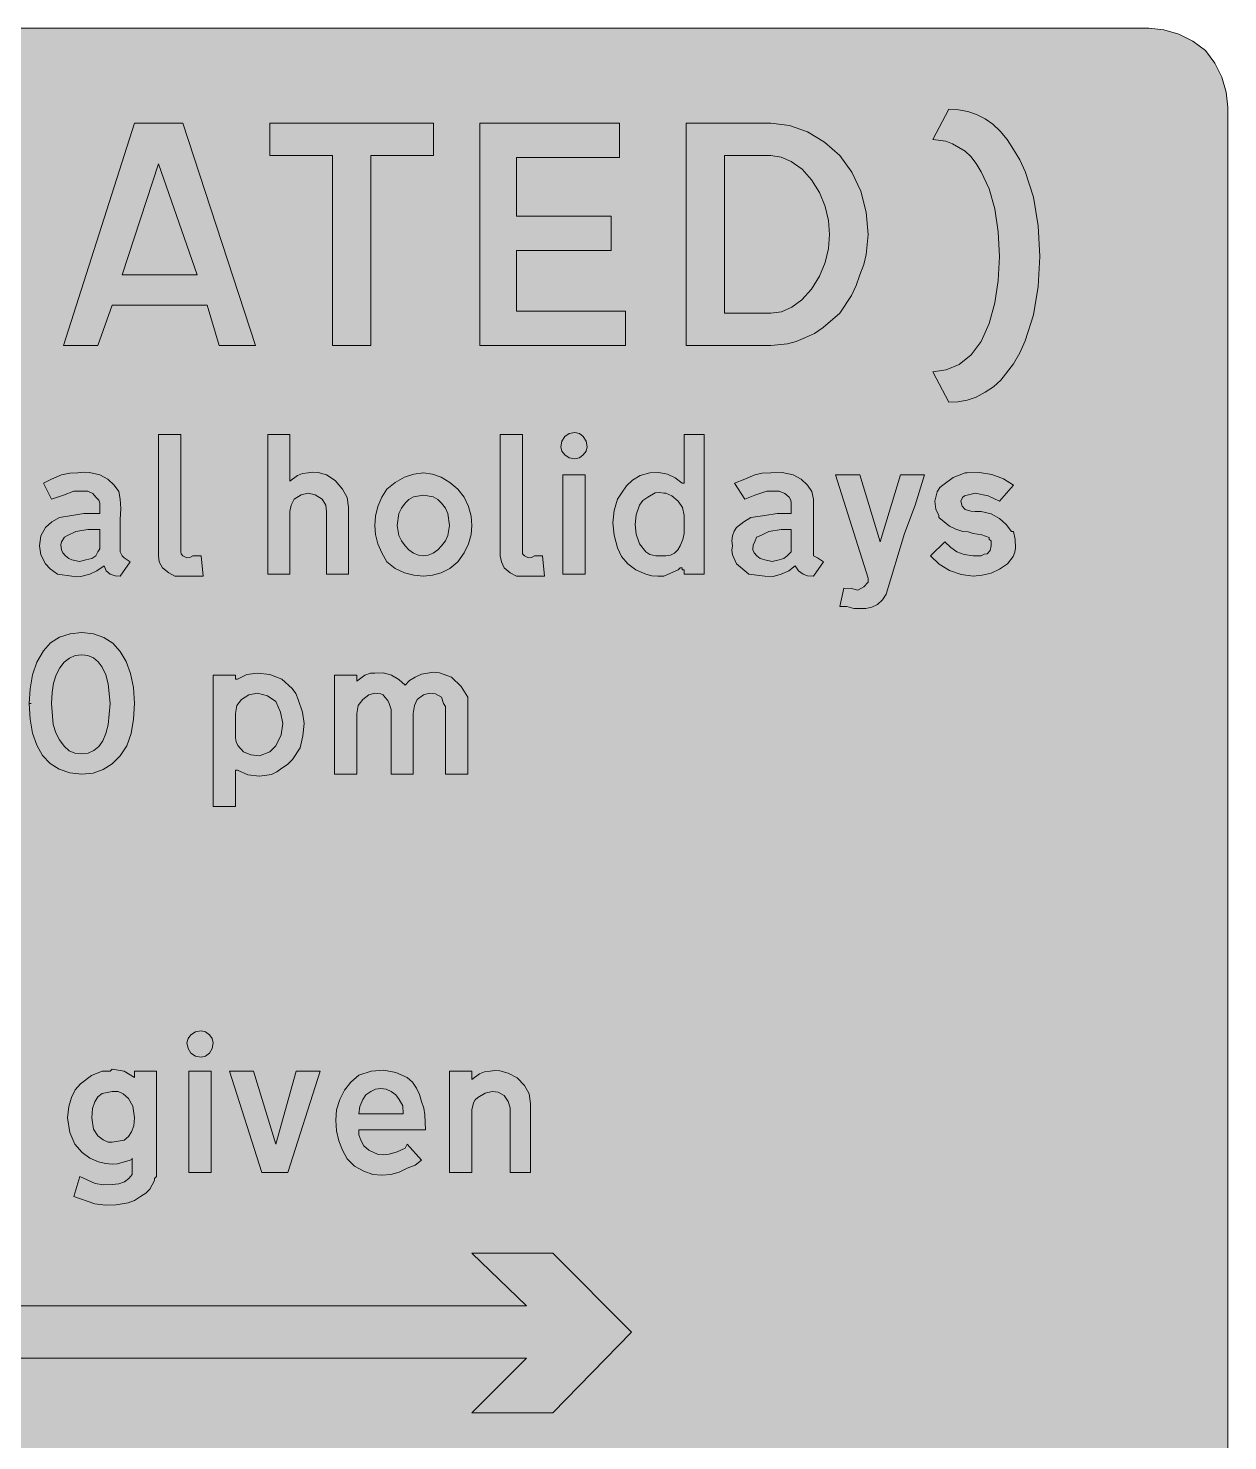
# Model space of a CAD drawing. Header units: metres. Extents: x 10 to 559, y 12 to 260.
# Drawn here: x 452.4 to 559.3, y 134.3 to 260.1 of the extents above; entities that cross this region are included whole.
import ezdxf

# ---------------------------------------------------------------- set-up
doc = ezdxf.new("R2010")
doc.units = ezdxf.units.M
for name, color, linetype, true_color in [('FILL_BLUE_0000FF', 7, 'Continuous', 0x0000ff), ('FILL_WHITE_FFFFFF', 7, 'Continuous', 0xffffff), ('STROKE_WHITE_FFFFFF', 7, 'Continuous', 0xffffff)]:
    doc.layers.add(name, color=color, linetype=linetype, true_color=true_color)

msp = doc.modelspace()

# ---------------------------------------------------------------- hatches: boundary and pattern name
at = {"layer": 'FILL_BLUE_0000FF', "true_color": 0x0000ff}
h = msp.add_hatch(color=7, dxfattribs=at)
h.dxf.hatch_style = 1
h.paths.add_polyline_path([(553.58, 259.97), (554.9, 259.58), (556.14, 258.96), (557.28, 258.12), (558.12, 256.98), (558.74, 255.73), (559.13, 254.42), (559.26, 253.08), (559.26, 19.26), (559.22, 17.91), (558.9, 16.56), (558.23, 15.32), (557.28, 14.22), (556.14, 13.27), (554.9, 12.6), (553.58, 12.19), (552.24, 12.06), (17.28, 12.06), (15.94, 12.19), (14.63, 12.6), (13.38, 13.27), (12.24, 14.22), (11.3, 15.36), (10.62, 16.6), (10.22, 17.92), (10.08, 19.26), (10.08, 253.08), (10.22, 254.41), (10.62, 255.6), (11.3, 256.93), (12.24, 258.12), (13.34, 259.06), (14.58, 259.74), (15.93, 260.05), (17.28, 260.1), (552.24, 260.1), (553.58, 259.97)])
at = {"layer": 'FILL_WHITE_FFFFFF', "true_color": 0xffffff}
h = msp.add_hatch(color=7, dxfattribs=at)
h.dxf.hatch_style = 1
h.paths.add_polyline_path([(538.82, 241.98), (538.52, 244.01), (538.01, 245.81), (537.3, 247.32), (536.86, 248.06), (536.38, 248.67), (535.86, 249.14), (535.32, 249.48), (534.75, 249.82), (534.15, 250.04), (532.98, 250.2), (534.42, 252.9), (535.28, 252.85), (536.1, 252.69), (536.89, 252.43), (537.64, 252.04), (538.34, 251.55), (539, 250.93), (539.62, 250.18), (540.18, 249.3), (540.75, 248.37), (541.23, 247.35), (541.96, 245.07), (542.38, 242.52), (542.52, 239.76), (542.38, 237.1), (541.96, 234.58), (541.23, 232.27), (540.75, 231.21), (540.18, 230.22), (539.06, 228.76), (538.41, 228.17), (537.66, 227.7), (536.85, 227.26), (536.04, 226.98), (535.23, 226.84), (534.42, 226.8), (532.98, 229.5), (534.19, 229.67), (535.34, 230.17), (536.4, 231.02), (537.3, 232.2), (538.01, 233.81), (538.52, 235.64), (538.82, 237.64), (538.92, 239.76), (538.82, 241.98)])
h = msp.add_hatch(color=7, dxfattribs=at)
h.dxf.hatch_style = 1
h.paths.add_polyline_path([(472.68, 231.84), (469.44, 231.84), (468.36, 235.44), (459.9, 235.44), (458.64, 231.84), (455.58, 231.84), (461.88, 251.64), (466.2, 251.64), (472.68, 231.84)])
h.paths.add_polyline_path([(460.8, 238.14), (467.46, 238.14), (464.04, 248.04), (460.8, 238.14)], flags=16)
h = msp.add_hatch(color=7, dxfattribs=at)
h.dxf.hatch_style = 1
h.paths.add_polyline_path([(488.52, 248.76), (482.94, 248.76), (482.94, 231.84), (479.52, 231.84), (479.52, 248.76), (473.94, 248.76), (473.94, 251.64), (488.52, 251.64), (488.52, 248.76)])
h = msp.add_hatch(color=7, dxfattribs=at)
h.dxf.hatch_style = 1
h.paths.add_polyline_path([(492.66, 251.64), (505.08, 251.64), (505.08, 248.58), (495.9, 248.58), (495.9, 243.36), (504.36, 243.36), (504.36, 240.3), (495.9, 240.3), (495.9, 234.9), (505.62, 234.9), (505.62, 231.84), (492.66, 231.84), (492.66, 251.64)])
h = msp.add_hatch(color=7, dxfattribs=at)
h.dxf.hatch_style = 1
h.paths.add_polyline_path([(521.84, 250.87), (523.36, 249.97), (524.7, 248.76), (525.78, 247.28), (526.57, 245.59), (527.05, 243.72), (527.22, 241.74), (527.06, 239.94), (526.84, 239.06), (526.5, 238.14), (526.17, 237.2), (525.74, 236.29), (524.7, 234.72), (523.24, 233.44), (522.45, 232.92), (521.64, 232.56), (520.83, 232.22), (520.04, 232), (518.58, 231.84), (511.02, 231.84), (511.02, 251.64), (518.58, 251.64), (520.22, 251.44), (521.84, 250.87)])
h.paths.add_polyline_path([(514.44, 234.72), (518.58, 234.72), (519.52, 234.85), (520.45, 235.26), (521.34, 235.93), (522.18, 236.88), (522.89, 238.02), (523.4, 239.24), (523.7, 240.5), (523.8, 241.74), (523.7, 242.98), (523.4, 244.24), (522.89, 245.46), (522.18, 246.6), (521.35, 247.54), (520.38, 248.22), (519.48, 248.62), (518.58, 248.76), (514.44, 248.76), (514.44, 234.72)], flags=16)
h = msp.add_hatch(color=7, dxfattribs=at)
h.dxf.hatch_style = 1
h.paths.add_polyline_path([(464.04, 223.92), (466.02, 223.92), (466.02, 213.48), (466.04, 213.3), (466.2, 213.12), (466.56, 212.94), (466.83, 212.96), (467.1, 213.12), (467.82, 213.12), (468, 211.32), (466.74, 211.32), (465.48, 211.32), (464.94, 211.61), (464.4, 212.04), (464.09, 212.58), (464.04, 213.12), (464.04, 223.92)])
h = msp.add_hatch(color=7, dxfattribs=at)
h.dxf.hatch_style = 1
h.paths.add_polyline_path([(478.94, 217.62), (478.62, 218.16), (477.99, 218.56), (477.36, 218.7), (476.73, 218.56), (476.1, 218.16), (475.85, 217.62), (475.74, 217.08), (475.74, 211.5), (473.76, 211.5), (473.76, 223.92), (475.74, 223.92), (475.74, 219.78), (476.42, 220.27), (476.85, 220.44), (477.36, 220.5), (477.79, 220.57), (478.24, 220.54), (478.98, 220.32), (479.77, 219.82), (480.42, 219.06), (480.83, 218.32), (480.96, 217.44), (480.96, 211.5), (478.98, 211.5), (478.98, 217.08), (478.94, 217.62)])
h = msp.add_hatch(color=7, dxfattribs=at)
h.dxf.hatch_style = 1
h.paths.add_polyline_path([(494.46, 223.92), (496.44, 223.92), (496.44, 213.48), (496.46, 213.3), (496.62, 213.12), (496.98, 212.94), (497.25, 212.96), (497.52, 213.12), (498.24, 213.12), (498.42, 211.32), (497.16, 211.32), (495.9, 211.32), (495.36, 211.61), (494.82, 212.04), (494.57, 212.58), (494.46, 213.12), (494.46, 223.92)])
h = msp.add_hatch(color=7, dxfattribs=at)
h.dxf.hatch_style = 1
h.paths.add_polyline_path([(502.11, 222.44), (501.86, 222.1), (501.52, 221.85), (501.12, 221.76), (500.62, 221.85), (500.22, 222.1), (499.96, 222.44), (499.86, 222.84), (499.96, 223.34), (500.22, 223.74), (500.62, 224), (501.12, 224.1), (501.52, 224), (501.86, 223.74), (502.11, 223.34), (502.2, 222.84), (502.11, 222.44)])
h = msp.add_hatch(color=7, dxfattribs=at)
h.dxf.hatch_style = 1
h.paths.add_polyline_path([(507.96, 211.34), (507.42, 211.5), (506.55, 211.87), (505.82, 212.4), (505.27, 213.07), (504.9, 213.84), (504.6, 214.95), (504.5, 216.07), (504.6, 217.16), (504.9, 218.16), (505.26, 218.7), (505.7, 219.34), (506.25, 219.87), (506.93, 220.27), (507.78, 220.5), (508.58, 220.54), (509.36, 220.39), (510.06, 220.07), (510.66, 219.6), (510.84, 219.6), (510.84, 219.78), (510.84, 223.92), (512.64, 223.92), (512.64, 211.5), (510.84, 211.5), (510.84, 211.86), (510.73, 211.86), (510.66, 211.86), (510.66, 212.04), (510.55, 212.04), (510.48, 212.04), (510.3, 211.86), (509.04, 211.32), (508.5, 211.32), (507.96, 211.34)])
h.paths.add_polyline_path([(509.99, 213.37), (510.28, 213.65), (510.48, 214.02), (510.73, 214.56), (510.84, 215.1), (510.84, 216.72), (510.71, 217.42), (510.3, 217.98), (509.76, 218.47), (509.22, 218.7), (509.04, 218.7), (508.64, 218.77), (508.25, 218.72), (507.6, 218.34), (507.17, 218.05), (506.88, 217.62), (506.58, 216.78), (506.48, 215.91), (506.58, 215.04), (506.88, 214.2), (507.42, 213.48), (507.8, 213.23), (508.32, 213.12), (509.22, 213.12), (509.62, 213.18), (509.99, 213.37)], flags=16)
h = msp.add_hatch(color=7, dxfattribs=at)
h.dxf.hatch_style = 1
h.paths.add_polyline_path([(454.37, 211.95), (453.96, 212.4), (453.56, 213.21), (453.42, 214.02), (453.56, 214.9), (453.96, 215.64), (454.52, 216.16), (455.22, 216.54), (456.3, 216.72), (457.38, 216.9), (458.82, 216.9), (458.82, 217.44), (458.82, 217.8), (458.71, 218.07), (458.46, 218.34), (458.17, 218.68), (457.74, 218.88), (456.48, 218.88), (455.58, 218.52), (454.5, 218.16), (453.78, 219.6), (454.5, 219.96), (455.4, 220.32), (456.12, 220.48), (456.84, 220.5), (457.38, 220.57), (457.9, 220.54), (458.82, 220.32), (459.52, 219.94), (460.08, 219.42), (460.49, 218.86), (460.62, 218.16), (460.69, 217.33), (460.62, 216.36), (460.62, 213.48), (460.8, 213.12), (460.98, 212.94), (461.52, 212.58), (460.62, 211.32), (460.17, 211.34), (459.72, 211.5), (459.38, 211.79), (459.18, 212.22), (458.55, 211.79), (457.92, 211.5), (457.11, 211.27), (456.71, 211.25), (456.3, 211.32), (455.04, 211.5), (454.37, 211.95)])
h.paths.add_polyline_path([(457.56, 212.76), (458.08, 212.87), (458.46, 213.12), (458.64, 213.48), (458.8, 213.75), (458.82, 214.02), (458.82, 215.46), (457.74, 215.46), (456.66, 215.28), (455.94, 214.92), (455.67, 214.78), (455.4, 214.38), (455.33, 214.09), (455.4, 213.66), (455.51, 213.39), (455.76, 213.12), (456.03, 212.87), (456.3, 212.76), (457, 212.62), (457.56, 212.76)], flags=16)
h = msp.add_hatch(color=7, dxfattribs=at)
h.dxf.hatch_style = 1
h.paths.add_polyline_path([(483.57, 217.51), (483.91, 218.33), (484.38, 219.06), (485.11, 219.66), (485.93, 220.12), (486.78, 220.4), (487.62, 220.5), (488.43, 220.4), (489.22, 220.12), (489.97, 219.66), (490.68, 219.06), (491.26, 218.33), (491.65, 217.51), (491.87, 216.66), (491.94, 215.82), (491.87, 215.01), (491.65, 214.2), (491.26, 213.39), (490.68, 212.58), (489.97, 212), (489.22, 211.61), (488.43, 211.39), (487.62, 211.32), (486.78, 211.39), (485.93, 211.61), (485.11, 212), (484.38, 212.58), (483.91, 213.39), (483.57, 214.2), (483.37, 215.01), (483.3, 215.82), (483.37, 216.66), (483.57, 217.51)])
h.paths.add_polyline_path([(486.33, 218.14), (486, 217.8), (485.66, 217.36), (485.44, 216.88), (485.28, 215.82), (485.44, 214.92), (485.66, 214.45), (486, 214.02), (486.33, 213.65), (486.74, 213.37), (487.19, 213.18), (487.62, 213.12), (488.05, 213.18), (488.5, 213.37), (488.91, 213.65), (489.24, 214.02), (489.58, 214.45), (489.8, 214.92), (489.96, 215.82), (489.8, 216.88), (489.58, 217.36), (489.24, 217.8), (488.91, 218.14), (488.5, 218.36), (487.62, 218.52), (486.74, 218.36), (486.33, 218.14)], flags=16)
h = msp.add_hatch(color=7, dxfattribs=at)
h.dxf.hatch_style = 1
h.paths.add_polyline_path([(502.02, 220.32), (502.02, 211.5), (500.04, 211.5), (500.04, 220.32), (502.02, 220.32)])
h = msp.add_hatch(color=7, dxfattribs=at)
h.dxf.hatch_style = 1
h.paths.add_polyline_path([(515.52, 212.4), (515.14, 213.21), (515.09, 213.61), (515.16, 214.02), (515.09, 214.45), (515.14, 214.9), (515.29, 215.31), (515.52, 215.64), (516.15, 216.16), (516.78, 216.54), (518.04, 216.72), (519.12, 216.9), (520.38, 216.9), (520.38, 217.44), (520.38, 217.8), (520.36, 218.07), (520.2, 218.34), (519.82, 218.68), (519.3, 218.88), (518.22, 218.88), (517.14, 218.52), (516.24, 218.16), (515.34, 219.6), (516.24, 219.96), (517.14, 220.32), (517.79, 220.48), (518.58, 220.5), (519.57, 220.54), (520.56, 220.32), (521.26, 219.94), (521.82, 219.42), (522.23, 218.86), (522.36, 218.16), (522.36, 216.36), (522.36, 213.48), (522.36, 213.12), (522.72, 212.94), (523.26, 212.58), (522.36, 211.32), (521.84, 211.34), (521.46, 211.5), (521.03, 211.79), (520.74, 212.22), (520.18, 211.79), (519.48, 211.5), (518.76, 211.27), (518.04, 211.32), (516.6, 211.5), (515.52, 212.4)])
h.paths.add_polyline_path([(519.3, 212.76), (519.73, 212.87), (520.02, 213.12), (520.38, 213.48), (520.38, 214.02), (520.38, 215.46), (519.48, 215.46), (518.4, 215.28), (517.68, 214.92), (517.28, 214.78), (517.14, 214.38), (516.98, 214.09), (516.96, 213.66), (517.07, 213.39), (517.32, 213.12), (517.61, 212.87), (518.04, 212.76), (518.67, 212.62), (519.3, 212.76)], flags=16)
h = msp.add_hatch(color=7, dxfattribs=at)
h.dxf.hatch_style = 1
h.paths.add_polyline_path([(527.22, 211.14), (524.34, 220.32), (526.5, 220.32), (528.3, 214.38), (530.1, 220.32), (532.26, 220.32), (531.43, 217.64), (530.46, 215.1), (528.84, 209.7), (528.51, 209.2), (528.08, 208.8), (527.57, 208.54), (527.04, 208.44), (525.96, 208.44), (525.33, 208.6), (524.7, 208.62), (525.06, 210.24), (525.76, 210.22), (526.32, 210.06), (526.84, 210.35), (527.22, 210.78), (527.22, 211.14)])
h = msp.add_hatch(color=7, dxfattribs=at)
h.dxf.hatch_style = 1
h.paths.add_polyline_path([(536.76, 217.08), (537.12, 217.08), (537.3, 217.08), (538.18, 216.85), (538.92, 216.45), (539.53, 215.92), (540, 215.28), (540.18, 215.28), (540.34, 214.56), (540.36, 213.84), (540.3, 213.44), (540.14, 213.05), (539.64, 212.4), (538.93, 211.93), (538.18, 211.59), (537.39, 211.39), (536.58, 211.32), (535.51, 211.45), (534.49, 211.81), (533.57, 212.38), (532.8, 213.12), (534.06, 214.38), (534.6, 213.86), (535.14, 213.48), (535.79, 213.23), (536.58, 213.12), (537.3, 213.12), (537.57, 213.28), (537.84, 213.3), (538.09, 213.59), (538.2, 214.02), (538.2, 214.38), (538.18, 214.47), (538.02, 214.56), (538.02, 214.67), (538.02, 214.74), (537.37, 214.99), (536.58, 215.1), (536.13, 215.26), (535.68, 215.28), (535.04, 215.48), (534.47, 215.77), (533.52, 216.54), (533.52, 216.65), (533.52, 216.72), (533.27, 217.28), (533.16, 217.98), (533.39, 218.83), (533.62, 219.19), (533.88, 219.42), (534.8, 220.09), (535.86, 220.5), (536.04, 220.5), (537.14, 220.53), (538.25, 220.36), (539.28, 219.99), (540.18, 219.42), (538.92, 217.98), (537.91, 218.47), (536.76, 218.7), (536.04, 218.52), (535.8, 218.46), (535.64, 218.32), (535.5, 217.98), (535.61, 217.55), (535.86, 217.26), (536.38, 217.1), (536.76, 217.08)])
h = msp.add_hatch(color=7, dxfattribs=at)
h.dxf.hatch_style = 1
h.paths.add_polyline_path([(452.81, 202.52), (453.2, 203.65), (453.78, 204.66), (454.42, 205.37), (455.22, 205.87), (456.16, 206.18), (457.2, 206.28), (458.23, 206.17), (459.15, 205.85), (459.95, 205.33), (460.62, 204.61), (461.16, 203.71), (461.55, 202.63), (461.8, 201.39), (461.88, 199.98), (461.81, 198.57), (461.59, 197.3), (461.2, 196.21), (460.62, 195.3), (459.91, 194.59), (459.11, 194.08), (458.22, 193.78), (457.2, 193.68), (456.12, 193.79), (455.18, 194.11), (454.37, 194.63), (453.71, 195.34), (453.19, 196.25), (452.82, 197.32), (452.6, 198.57), (452.52, 199.98), (452.59, 201.29), (452.81, 202.52)])
h.paths.add_polyline_path([(458.28, 195.78), (458.71, 196.14), (459.07, 196.65), (459.35, 197.29), (459.55, 198.06), (459.72, 199.98), (459.56, 201.73), (459.34, 202.51), (459, 203.22), (458.67, 203.69), (458.24, 204.03), (457.73, 204.23), (457.2, 204.3), (456.62, 204.23), (456.09, 204), (455.63, 203.65), (455.24, 203.15), (454.93, 202.53), (454.69, 201.79), (454.55, 200.94), (454.5, 199.98), (454.66, 198.09), (454.88, 197.35), (455.22, 196.74), (455.63, 196.16), (456.08, 195.77), (456.59, 195.55), (457.2, 195.48), (457.77, 195.56), (458.28, 195.78)], flags=16)
h = msp.add_hatch(color=7, dxfattribs=at)
h.dxf.hatch_style = 1
h.paths.add_polyline_path([(473.94, 202.54), (475.02, 202.14), (475.94, 201.31), (476.26, 200.85), (476.46, 200.34), (476.87, 199.19), (477, 198.18), (476.89, 197.1), (476.64, 196.02), (475.97, 194.98), (475.53, 194.55), (475.02, 194.22), (474.58, 193.88), (474.1, 193.66), (473.04, 193.5), (471.98, 193.63), (471.06, 194.04), (470.95, 194.04), (470.88, 194.04), (470.88, 193.86), (470.88, 190.8), (468.9, 190.8), (468.9, 202.5), (470.88, 202.5), (470.88, 202.14), (471.06, 202.14), (471.89, 202.54), (472.86, 202.68), (473.94, 202.54)])
h.paths.add_polyline_path([(470.88, 199.08), (470.88, 196.92), (470.94, 196.55), (471.11, 196.22), (471.6, 195.66), (472.25, 195.41), (473.04, 195.3), (473.96, 195.68), (474.48, 196.2), (474.96, 197.17), (475.09, 198.18), (474.91, 199.19), (474.48, 200.16), (473.74, 200.65), (472.86, 200.88), (472.07, 200.74), (471.42, 200.34), (471.02, 199.78), (470.88, 199.08)], flags=16)
h = msp.add_hatch(color=7, dxfattribs=at)
h.dxf.hatch_style = 1
h.paths.add_polyline_path([(481.68, 201.96), (482.4, 202.5), (482.92, 202.66), (483.3, 202.68), (484.08, 202.69), (484.79, 202.48), (485.43, 202.1), (486, 201.6), (486.38, 202.03), (486.9, 202.32), (487.44, 202.57), (487.98, 202.68), (488.52, 202.75), (489.06, 202.7), (490.14, 202.32), (491, 201.49), (491.58, 200.52), (491.58, 200.34), (491.58, 199.98), (491.58, 193.68), (489.6, 193.68), (489.6, 199.44), (489.58, 199.71), (489.42, 199.98), (489.24, 200.52), (488.7, 200.83), (488.16, 200.88), (487.62, 200.74), (487.08, 200.34), (486.83, 199.78), (486.72, 199.08), (486.72, 193.68), (484.74, 193.68), (484.74, 199.44), (484.56, 199.98), (484.45, 200.25), (484.2, 200.52), (484.03, 200.73), (483.82, 200.83), (483.3, 200.88), (482.76, 200.74), (482.22, 200.34), (481.82, 199.78), (481.68, 199.08), (481.68, 193.68), (479.7, 193.68), (479.7, 202.5), (481.68, 202.5), (481.68, 201.96)])
h = msp.add_hatch(color=7, dxfattribs=at)
h.dxf.hatch_style = 1
h.paths.add_polyline_path([(468.81, 169.24), (468.56, 168.84), (468.22, 168.58), (467.82, 168.48), (467.32, 168.58), (466.92, 168.84), (466.66, 169.24), (466.56, 169.74), (466.66, 170.14), (466.92, 170.48), (467.32, 170.73), (467.82, 170.82), (468.22, 170.73), (468.56, 170.48), (468.81, 170.14), (468.9, 169.74), (468.81, 169.24)])
h = msp.add_hatch(color=7, dxfattribs=at)
h.dxf.hatch_style = 1
h.paths.add_polyline_path([(459.12, 157.1), (459.9, 157.14), (460.51, 157.2), (461, 157.39), (461.39, 157.67), (461.7, 158.04), (461.7, 158.15), (461.7, 158.22), (461.7, 158.4), (461.7, 159.3), (461.7, 159.41), (461.7, 159.48), (461.68, 159.39), (461.52, 159.3), (460.37, 158.98), (459.9, 158.94), (459.32, 159.01), (458.69, 159.17), (457.92, 159.48), (457.23, 159.99), (456.59, 160.74), (456.12, 161.76), (455.94, 163.08), (456.03, 164.07), (456.27, 164.89), (456.62, 165.56), (457.07, 166.09), (458.07, 166.83), (459, 167.22), (459.72, 167.22), (459.9, 167.4), (460.98, 167.22), (461.88, 166.68), (461.88, 167.22), (463.86, 167.22), (463.86, 157.86), (463.68, 157.68), (463.68, 157.5), (463.25, 156.71), (462.9, 156.36), (462.42, 156.06), (461.88, 155.72), (461.34, 155.5), (460.26, 155.34), (459.32, 155.3), (458.37, 155.43), (456.48, 156.06), (457.02, 157.86), (458.39, 157.23), (459.12, 157.1)])
h.paths.add_polyline_path([(458.63, 164.93), (458.35, 164.5), (458.16, 163.9), (458.1, 163.08), (458.25, 162.08), (458.62, 161.46), (459.09, 161.11), (459.54, 160.92), (459.9, 160.92), (460.98, 161.1), (461.35, 161.41), (461.63, 161.82), (461.82, 162.37), (461.88, 163.08), (461.73, 164.1), (461.36, 164.79), (460.89, 165.21), (460.44, 165.42), (459.9, 165.42), (459, 165.24), (458.63, 164.93)], flags=16)
h = msp.add_hatch(color=7, dxfattribs=at)
h.dxf.hatch_style = 1
h.paths.add_polyline_path([(481.5, 158.76), (480.83, 159.41), (480.42, 160.2), (480.08, 161.04), (479.88, 161.93), (479.81, 162.86), (479.88, 163.8), (480.19, 164.71), (480.6, 165.53), (481.15, 166.26), (481.86, 166.86), (482.97, 167.24), (484.09, 167.31), (485.18, 167.11), (486.18, 166.68), (486.66, 166.24), (487.01, 165.73), (487.27, 165.16), (487.44, 164.52), (487.65, 163.95), (487.76, 163.33), (487.8, 162), (481.86, 162), (481.88, 161.55), (482.04, 161.1), (482.33, 160.58), (482.76, 160.2), (483.59, 159.82), (484.05, 159.77), (484.56, 159.84), (485.28, 160.04), (486, 160.38), (486.18, 160.74), (487.44, 159.3), (486.88, 158.87), (486.18, 158.58), (485.47, 158.24), (484.72, 158.04), (483.93, 157.97), (483.12, 158.04), (482.31, 158.33), (481.5, 158.76)])
h.paths.add_polyline_path([(485.78, 164.14), (485.46, 164.7), (485.17, 165.13), (484.74, 165.42), (484.31, 165.62), (483.84, 165.69), (483.37, 165.62), (482.94, 165.42), (482.51, 165.13), (482.22, 164.7), (481.97, 164.07), (481.86, 163.44), (485.82, 163.44), (485.78, 164.14)], flags=16)
h = msp.add_hatch(color=7, dxfattribs=at)
h.dxf.hatch_style = 1
h.paths.add_polyline_path([(493.11, 165.28), (492.48, 164.88), (492.24, 164.69), (492.08, 164.41), (491.94, 163.8), (491.94, 158.22), (489.96, 158.22), (489.96, 167.22), (491.94, 167.22), (491.94, 166.5), (492.62, 166.99), (493.05, 167.16), (493.56, 167.22), (493.99, 167.29), (494.44, 167.26), (495.18, 167.04), (495.97, 166.63), (496.62, 165.96), (497.03, 165.22), (497.16, 164.34), (497.16, 158.22), (495.36, 158.22), (495.36, 163.98), (495.16, 164.52), (494.82, 165.06), (494.28, 165.37), (493.74, 165.42), (493.11, 165.28)])
h = msp.add_hatch(color=7, dxfattribs=at)
h.dxf.hatch_style = 1
h.paths.add_polyline_path([(468.72, 167.22), (468.72, 158.22), (466.74, 158.22), (466.74, 167.22), (468.72, 167.22)])
h = msp.add_hatch(color=7, dxfattribs=at)
h.dxf.hatch_style = 1
h.paths.add_polyline_path([(478.44, 167.22), (475.56, 158.22), (473.22, 158.22), (470.34, 167.22), (472.5, 167.22), (474.48, 160.74), (476.28, 167.22), (478.44, 167.22)])
h = msp.add_hatch(color=7, dxfattribs=at)
h.dxf.hatch_style = 1
h.paths.add_polyline_path([(63.36, 141.66), (63.36, 146.34), (496.8, 146.34), (491.94, 151.02), (499.14, 151.02), (506.16, 144), (499.14, 136.8), (491.94, 136.8), (496.8, 141.66), (63.36, 141.66)])

# ---------------------------------------------------------------- linework, layer by layer
at = {"layer": 'FILL_BLUE_0000FF', "lineweight": 0, "true_color": 0x0000ff}
msp.add_lwpolyline([(17.28, 260.1), (552.24, 260.1), (553.58, 259.97), (554.9, 259.58), (556.14, 258.96), (557.28, 258.12), (558.12, 256.98), (558.74, 255.73), (559.13, 254.42), (559.26, 253.08), (559.26, 19.26), (559.22, 17.91), (558.9, 16.56), (558.23, 15.32), (557.28, 14.22), (556.14, 13.27), (554.9, 12.6), (553.58, 12.19), (552.24, 12.06), (17.28, 12.06)], dxfattribs=at)
at = {"layer": 'FILL_WHITE_FFFFFF', "lineweight": 0, "true_color": 0xffffff}
for points in [[(538.82, 241.98), (538.52, 244.01), (538.01, 245.81), (537.3, 247.32), (536.86, 248.06), (536.38, 248.67), (535.86, 249.14), (535.32, 249.48), (534.75, 249.82), (534.15, 250.04), (532.98, 250.2), (534.42, 252.9), (535.28, 252.85), (536.1, 252.69), (536.89, 252.43), (537.64, 252.04), (538.34, 251.55), (539, 250.93), (539.62, 250.18), (540.18, 249.3), (540.75, 248.37), (541.23, 247.35), (541.96, 245.07), (542.38, 242.52), (542.52, 239.76), (542.38, 237.1), (541.96, 234.58), (541.23, 232.27), (540.75, 231.21), (540.18, 230.22), (539.06, 228.76), (538.41, 228.17), (537.66, 227.7), (536.85, 227.26), (536.04, 226.98), (535.23, 226.84), (534.42, 226.8), (532.98, 229.5), (534.19, 229.67), (535.34, 230.17), (536.4, 231.02), (537.3, 232.2), (538.01, 233.81), (538.52, 235.64), (538.82, 237.64), (538.92, 239.76)], [(472.68, 231.84), (469.44, 231.84), (468.36, 235.44), (459.9, 235.44), (458.64, 231.84), (455.58, 231.84), (461.88, 251.64), (466.2, 251.64)], [(488.52, 248.76), (482.94, 248.76), (482.94, 231.84), (479.52, 231.84), (479.52, 248.76), (473.94, 248.76), (473.94, 251.64), (488.52, 251.64)], [(492.66, 251.64), (505.08, 251.64), (505.08, 248.58), (495.9, 248.58), (495.9, 243.36), (504.36, 243.36), (504.36, 240.3), (495.9, 240.3), (495.9, 234.9), (505.62, 234.9), (505.62, 231.84), (492.66, 231.84)], [(521.84, 250.87), (523.36, 249.97), (524.7, 248.76), (525.78, 247.28), (526.57, 245.59), (527.05, 243.72), (527.22, 241.74), (527.06, 239.94), (526.84, 239.06), (526.5, 238.14), (526.17, 237.2), (525.74, 236.29), (524.7, 234.72), (523.24, 233.44), (522.45, 232.92), (521.64, 232.56), (520.83, 232.22), (520.04, 232), (518.58, 231.84), (511.02, 231.84), (511.02, 251.64), (518.58, 251.64), (520.22, 251.44)], [(460.8, 238.14), (467.46, 238.14), (464.04, 248.04)], [(514.44, 234.72), (518.58, 234.72), (519.52, 234.85), (520.45, 235.26), (521.34, 235.93), (522.18, 236.88), (522.89, 238.02), (523.4, 239.24), (523.7, 240.5), (523.8, 241.74), (523.7, 242.98), (523.4, 244.24), (522.89, 245.46), (522.18, 246.6), (521.35, 247.54), (520.38, 248.22), (519.48, 248.62), (518.58, 248.76), (514.44, 248.76)], [(464.04, 223.92), (466.02, 223.92), (466.02, 213.48), (466.04, 213.3), (466.2, 213.12), (466.56, 212.94), (466.83, 212.96), (467.1, 213.12), (467.82, 213.12), (468, 211.32), (466.74, 211.32), (465.48, 211.32), (464.94, 211.61), (464.4, 212.04), (464.09, 212.58), (464.04, 213.12)], [(478.94, 217.62), (478.62, 218.16), (477.99, 218.56), (477.36, 218.7), (476.73, 218.56), (476.1, 218.16), (475.85, 217.62), (475.74, 217.08), (475.74, 211.5), (473.76, 211.5), (473.76, 223.92), (475.74, 223.92), (475.74, 219.78), (476.42, 220.27), (476.85, 220.44), (477.36, 220.5), (477.79, 220.57), (478.24, 220.54), (478.98, 220.32), (479.77, 219.82), (480.42, 219.06), (480.83, 218.32), (480.96, 217.44), (480.96, 211.5), (478.98, 211.5), (478.98, 217.08)], [(494.46, 223.92), (496.44, 223.92), (496.44, 213.48), (496.46, 213.3), (496.62, 213.12), (496.98, 212.94), (497.25, 212.96), (497.52, 213.12), (498.24, 213.12), (498.42, 211.32), (497.16, 211.32), (495.9, 211.32), (495.36, 211.61), (494.82, 212.04), (494.57, 212.58), (494.46, 213.12)], [(502.11, 222.44), (501.86, 222.1), (501.52, 221.85), (501.12, 221.76), (500.62, 221.85), (500.22, 222.1), (499.96, 222.44), (499.86, 222.84), (499.96, 223.34), (500.22, 223.74), (500.62, 224), (501.12, 224.1), (501.52, 224), (501.86, 223.74), (502.11, 223.34), (502.2, 222.84)], [(507.96, 211.34), (507.42, 211.5), (506.55, 211.87), (505.82, 212.4), (505.27, 213.07), (504.9, 213.84), (504.6, 214.95), (504.5, 216.07), (504.6, 217.16), (504.9, 218.16), (505.26, 218.7), (505.7, 219.34), (506.25, 219.87), (506.93, 220.27), (507.78, 220.5), (508.58, 220.54), (509.36, 220.39), (510.06, 220.07), (510.66, 219.6), (510.84, 219.6), (510.84, 219.78), (510.84, 223.92), (512.64, 223.92), (512.64, 211.5), (510.84, 211.5), (510.84, 211.86), (510.73, 211.86), (510.66, 211.86), (510.66, 212.04), (510.55, 212.04), (510.48, 212.04), (510.3, 211.86), (509.04, 211.32), (508.5, 211.32)], [(454.37, 211.95), (453.96, 212.4), (453.56, 213.21), (453.42, 214.02), (453.56, 214.9), (453.96, 215.64), (454.52, 216.16), (455.22, 216.54), (456.3, 216.72), (457.38, 216.9), (458.82, 216.9), (458.82, 217.44), (458.82, 217.8), (458.71, 218.07), (458.46, 218.34), (458.17, 218.68), (457.74, 218.88), (456.48, 218.88), (455.58, 218.52), (454.5, 218.16), (453.78, 219.6), (454.5, 219.96), (455.4, 220.32), (456.12, 220.48), (456.84, 220.5), (457.38, 220.57), (457.9, 220.54), (458.82, 220.32), (459.52, 219.94), (460.08, 219.42), (460.49, 218.86), (460.62, 218.16), (460.69, 217.33), (460.62, 216.36), (460.62, 213.48), (460.8, 213.12), (460.98, 212.94), (461.52, 212.58), (460.62, 211.32), (460.17, 211.34), (459.72, 211.5), (459.38, 211.79), (459.18, 212.22), (458.55, 211.79), (457.92, 211.5), (457.11, 211.27), (456.71, 211.25), (456.3, 211.32), (455.04, 211.5)], [(483.57, 217.51), (483.91, 218.33), (484.38, 219.06), (485.11, 219.66), (485.93, 220.12), (486.78, 220.4), (487.62, 220.5), (488.43, 220.4), (489.22, 220.12), (489.97, 219.66), (490.68, 219.06), (491.26, 218.33), (491.65, 217.51), (491.87, 216.66), (491.94, 215.82), (491.87, 215.01), (491.65, 214.2), (491.26, 213.39), (490.68, 212.58), (489.97, 212), (489.22, 211.61), (488.43, 211.39), (487.62, 211.32), (486.78, 211.39), (485.93, 211.61), (485.11, 212), (484.38, 212.58), (483.91, 213.39), (483.57, 214.2), (483.37, 215.01), (483.3, 215.82), (483.37, 216.66)], [(502.02, 220.32), (502.02, 211.5), (500.04, 211.5), (500.04, 220.32)], [(515.52, 212.4), (515.14, 213.21), (515.09, 213.61), (515.16, 214.02), (515.09, 214.45), (515.14, 214.9), (515.29, 215.31), (515.52, 215.64), (516.15, 216.16), (516.78, 216.54), (518.04, 216.72), (519.12, 216.9), (520.38, 216.9), (520.38, 217.44), (520.38, 217.8), (520.36, 218.07), (520.2, 218.34), (519.82, 218.68), (519.3, 218.88), (518.22, 218.88), (517.14, 218.52), (516.24, 218.16), (515.34, 219.6), (516.24, 219.96), (517.14, 220.32), (517.79, 220.48), (518.58, 220.5), (519.57, 220.54), (520.56, 220.32), (521.26, 219.94), (521.82, 219.42), (522.23, 218.86), (522.36, 218.16), (522.36, 216.36), (522.36, 213.48), (522.36, 213.12), (522.72, 212.94), (523.26, 212.58), (522.36, 211.32), (521.84, 211.34), (521.46, 211.5), (521.03, 211.79), (520.74, 212.22), (520.18, 211.79), (519.48, 211.5), (518.76, 211.27), (518.04, 211.32), (516.6, 211.5)], [(527.22, 211.14), (524.34, 220.32), (526.5, 220.32), (528.3, 214.38), (530.1, 220.32), (532.26, 220.32), (531.43, 217.64), (530.46, 215.1), (528.84, 209.7), (528.51, 209.2), (528.08, 208.8), (527.57, 208.54), (527.04, 208.44), (525.96, 208.44), (525.33, 208.6), (524.7, 208.62), (525.06, 210.24), (525.76, 210.22), (526.32, 210.06), (526.84, 210.35), (527.22, 210.78)], [(536.76, 217.08), (537.12, 217.08), (537.3, 217.08), (538.18, 216.85), (538.92, 216.45), (539.53, 215.92), (540, 215.28), (540.18, 215.28), (540.34, 214.56), (540.36, 213.84), (540.3, 213.44), (540.14, 213.05), (539.64, 212.4), (538.93, 211.93), (538.18, 211.59), (537.39, 211.39), (536.58, 211.32), (535.51, 211.45), (534.49, 211.81), (533.57, 212.38), (532.8, 213.12), (534.06, 214.38), (534.6, 213.86), (535.14, 213.48), (535.79, 213.23), (536.58, 213.12), (537.3, 213.12), (537.57, 213.28), (537.84, 213.3), (538.09, 213.59), (538.2, 214.02), (538.2, 214.38), (538.18, 214.47), (538.02, 214.56), (538.02, 214.67), (538.02, 214.74), (537.37, 214.99), (536.58, 215.1), (536.13, 215.26), (535.68, 215.28), (535.04, 215.48), (534.47, 215.77), (533.52, 216.54), (533.52, 216.65), (533.52, 216.72), (533.27, 217.28), (533.16, 217.98), (533.39, 218.83), (533.62, 219.19), (533.88, 219.42), (534.8, 220.09), (535.86, 220.5), (536.04, 220.5), (537.14, 220.53), (538.25, 220.36), (539.28, 219.99), (540.18, 219.42), (538.92, 217.98), (537.91, 218.47), (536.76, 218.7), (536.04, 218.52), (535.8, 218.46), (535.64, 218.32), (535.5, 217.98), (535.61, 217.55), (535.86, 217.26), (536.38, 217.1)], [(486.33, 218.14), (486, 217.8), (485.66, 217.36), (485.44, 216.88), (485.28, 215.82), (485.44, 214.92), (485.66, 214.45), (486, 214.02), (486.33, 213.65), (486.74, 213.37), (487.19, 213.18), (487.62, 213.12), (488.05, 213.18), (488.5, 213.37), (488.91, 213.65), (489.24, 214.02), (489.58, 214.45), (489.8, 214.92), (489.96, 215.82), (489.8, 216.88), (489.58, 217.36), (489.24, 217.8), (488.91, 218.14), (488.5, 218.36), (487.62, 218.52), (486.74, 218.36)], [(509.99, 213.37), (510.28, 213.65), (510.48, 214.02), (510.73, 214.56), (510.84, 215.1), (510.84, 216.72), (510.71, 217.42), (510.3, 217.98), (509.76, 218.47), (509.22, 218.7), (509.04, 218.7), (508.64, 218.77), (508.25, 218.72), (507.6, 218.34), (507.17, 218.05), (506.88, 217.62), (506.58, 216.78), (506.48, 215.91), (506.58, 215.04), (506.88, 214.2), (507.42, 213.48), (507.8, 213.23), (508.32, 213.12), (509.22, 213.12), (509.62, 213.18)], [(457.56, 212.76), (458.08, 212.87), (458.46, 213.12), (458.64, 213.48), (458.8, 213.75), (458.82, 214.02), (458.82, 215.46), (457.74, 215.46), (456.66, 215.28), (455.94, 214.92), (455.67, 214.78), (455.4, 214.38), (455.33, 214.09), (455.4, 213.66), (455.51, 213.39), (455.76, 213.12), (456.03, 212.87), (456.3, 212.76), (457, 212.62)], [(519.3, 212.76), (519.73, 212.87), (520.02, 213.12), (520.38, 213.48), (520.38, 214.02), (520.38, 215.46), (519.48, 215.46), (518.4, 215.28), (517.68, 214.92), (517.28, 214.78), (517.14, 214.38), (516.98, 214.09), (516.96, 213.66), (517.07, 213.39), (517.32, 213.12), (517.61, 212.87), (518.04, 212.76), (518.67, 212.62)], [(452.81, 202.52), (453.2, 203.65), (453.78, 204.66), (454.42, 205.37), (455.22, 205.87), (456.16, 206.18), (457.2, 206.28), (458.23, 206.17), (459.15, 205.85), (459.95, 205.33), (460.62, 204.61), (461.16, 203.71), (461.55, 202.63), (461.8, 201.39), (461.88, 199.98), (461.81, 198.57), (461.59, 197.3), (461.2, 196.21), (460.62, 195.3), (459.91, 194.59), (459.11, 194.08), (458.22, 193.78), (457.2, 193.68), (456.12, 193.79), (455.18, 194.11), (454.37, 194.63), (453.71, 195.34), (453.19, 196.25), (452.82, 197.32), (452.6, 198.57), (452.52, 199.98), (452.59, 201.29)], [(458.28, 195.78), (458.71, 196.14), (459.07, 196.65), (459.35, 197.29), (459.55, 198.06), (459.72, 199.98), (459.56, 201.73), (459.34, 202.51), (459, 203.22), (458.67, 203.69), (458.24, 204.03), (457.73, 204.23), (457.2, 204.3), (456.62, 204.23), (456.09, 204), (455.63, 203.65), (455.24, 203.15), (454.93, 202.53), (454.69, 201.79), (454.55, 200.94), (454.5, 199.98), (454.66, 198.09), (454.88, 197.35), (455.22, 196.74), (455.63, 196.16), (456.08, 195.77), (456.59, 195.55), (457.2, 195.48), (457.77, 195.56)], [(473.94, 202.54), (475.02, 202.14), (475.94, 201.31), (476.26, 200.85), (476.46, 200.34), (476.87, 199.19), (477, 198.18), (476.89, 197.1), (476.64, 196.02), (475.97, 194.98), (475.53, 194.55), (475.02, 194.22), (474.58, 193.88), (474.1, 193.66), (473.04, 193.5), (471.98, 193.63), (471.06, 194.04), (470.95, 194.04), (470.88, 194.04), (470.88, 193.86), (470.88, 190.8), (468.9, 190.8), (468.9, 202.5), (470.88, 202.5), (470.88, 202.14), (471.06, 202.14), (471.89, 202.54), (472.86, 202.68)], [(481.68, 201.96), (482.4, 202.5), (482.92, 202.66), (483.3, 202.68), (484.08, 202.69), (484.79, 202.48), (485.43, 202.1), (486, 201.6), (486.38, 202.03), (486.9, 202.32), (487.44, 202.57), (487.98, 202.68), (488.52, 202.75), (489.06, 202.7), (490.14, 202.32), (491, 201.49), (491.58, 200.52), (491.58, 200.34), (491.58, 199.98), (491.58, 193.68), (489.6, 193.68), (489.6, 199.44), (489.58, 199.71), (489.42, 199.98), (489.24, 200.52), (488.7, 200.83), (488.16, 200.88), (487.62, 200.74), (487.08, 200.34), (486.83, 199.78), (486.72, 199.08), (486.72, 193.68), (484.74, 193.68), (484.74, 199.44), (484.56, 199.98), (484.45, 200.25), (484.2, 200.52), (484.03, 200.73), (483.82, 200.83), (483.3, 200.88), (482.76, 200.74), (482.22, 200.34), (481.82, 199.78), (481.68, 199.08), (481.68, 193.68), (479.7, 193.68), (479.7, 202.5), (481.68, 202.5)], [(470.88, 199.08), (470.88, 196.92), (470.94, 196.55), (471.11, 196.22), (471.6, 195.66), (472.25, 195.41), (473.04, 195.3), (473.96, 195.68), (474.48, 196.2), (474.96, 197.17), (475.09, 198.18), (474.91, 199.19), (474.48, 200.16), (473.74, 200.65), (472.86, 200.88), (472.07, 200.74), (471.42, 200.34), (471.02, 199.78)], [(468.81, 169.24), (468.56, 168.84), (468.22, 168.58), (467.82, 168.48), (467.32, 168.58), (466.92, 168.84), (466.66, 169.24), (466.56, 169.74), (466.66, 170.14), (466.92, 170.48), (467.32, 170.73), (467.82, 170.82), (468.22, 170.73), (468.56, 170.48), (468.81, 170.14), (468.9, 169.74)], [(459.12, 157.1), (459.9, 157.14), (460.51, 157.2), (461, 157.39), (461.39, 157.67), (461.7, 158.04), (461.7, 158.15), (461.7, 158.22), (461.7, 158.4), (461.7, 159.3), (461.7, 159.41), (461.7, 159.48), (461.68, 159.39), (461.52, 159.3), (460.37, 158.98), (459.9, 158.94), (459.32, 159.01), (458.69, 159.17), (457.92, 159.48), (457.23, 159.99), (456.59, 160.74), (456.12, 161.76), (455.94, 163.08), (456.03, 164.07), (456.27, 164.89), (456.62, 165.56), (457.07, 166.09), (458.07, 166.83), (459, 167.22), (459.72, 167.22), (459.9, 167.4), (460.98, 167.22), (461.88, 166.68), (461.88, 167.22), (463.86, 167.22), (463.86, 157.86), (463.68, 157.68), (463.68, 157.5), (463.25, 156.71), (462.9, 156.36), (462.42, 156.06), (461.88, 155.72), (461.34, 155.5), (460.26, 155.34), (459.32, 155.3), (458.37, 155.43), (456.48, 156.06), (457.02, 157.86), (458.39, 157.23)], [(481.5, 158.76), (480.83, 159.41), (480.42, 160.2), (480.08, 161.04), (479.88, 161.93), (479.81, 162.86), (479.88, 163.8), (480.19, 164.71), (480.6, 165.53), (481.15, 166.26), (481.86, 166.86), (482.97, 167.24), (484.09, 167.31), (485.18, 167.11), (486.18, 166.68), (486.66, 166.24), (487.01, 165.73), (487.27, 165.16), (487.44, 164.52), (487.65, 163.95), (487.76, 163.33), (487.8, 162), (481.86, 162), (481.88, 161.55), (482.04, 161.1), (482.33, 160.58), (482.76, 160.2), (483.59, 159.82), (484.05, 159.77), (484.56, 159.84), (485.28, 160.04), (486, 160.38), (486.18, 160.74), (487.44, 159.3), (486.88, 158.87), (486.18, 158.58), (485.47, 158.24), (484.72, 158.04), (483.93, 157.97), (483.12, 158.04), (482.31, 158.33)], [(493.11, 165.28), (492.48, 164.88), (492.24, 164.69), (492.08, 164.41), (491.94, 163.8), (491.94, 158.22), (489.96, 158.22), (489.96, 167.22), (491.94, 167.22), (491.94, 166.5), (492.62, 166.99), (493.05, 167.16), (493.56, 167.22), (493.99, 167.29), (494.44, 167.26), (495.18, 167.04), (495.97, 166.63), (496.62, 165.96), (497.03, 165.22), (497.16, 164.34), (497.16, 158.22), (495.36, 158.22), (495.36, 163.98), (495.16, 164.52), (494.82, 165.06), (494.28, 165.37), (493.74, 165.42)], [(468.72, 167.22), (468.72, 158.22), (466.74, 158.22), (466.74, 167.22)], [(478.44, 167.22), (475.56, 158.22), (473.22, 158.22), (470.34, 167.22), (472.5, 167.22), (474.48, 160.74), (476.28, 167.22)], [(458.63, 164.93), (458.35, 164.5), (458.16, 163.9), (458.1, 163.08), (458.25, 162.08), (458.62, 161.46), (459.09, 161.11), (459.54, 160.92), (459.9, 160.92), (460.98, 161.1), (461.35, 161.41), (461.63, 161.82), (461.82, 162.37), (461.88, 163.08), (461.73, 164.1), (461.36, 164.79), (460.89, 165.21), (460.44, 165.42), (459.9, 165.42), (459, 165.24)], [(485.78, 164.14), (485.46, 164.7), (485.17, 165.13), (484.74, 165.42), (484.31, 165.62), (483.84, 165.69), (483.37, 165.62), (482.94, 165.42), (482.51, 165.13), (482.22, 164.7), (481.97, 164.07), (481.86, 163.44), (485.82, 163.44)], [(63.36, 141.66), (63.36, 146.34), (496.8, 146.34), (491.94, 151.02), (499.14, 151.02), (506.16, 144), (499.14, 136.8), (491.94, 136.8), (496.8, 141.66)]]:
    msp.add_lwpolyline(points, close=True, dxfattribs=at)
at = {"layer": 'STROKE_WHITE_FFFFFF', "lineweight": 0, "true_color": 0xffffff}
for points in [[(470.88, 202.5), (470.88, 202.32)], [(452.52, 199.98), (452.7, 199.98)], [(452.52, 199.98), (452.7, 199.98)], [(452.52, 199.98), (452.7, 199.98)], [(452.52, 199.98), (452.7, 199.98)], [(452.52, 199.98), (452.7, 199.98)], [(452.52, 199.98), (452.7, 199.98)], [(452.52, 199.98), (452.7, 199.98)], [(452.52, 199.98), (452.7, 199.98)], [(452.52, 199.98), (452.7, 199.98)], [(452.52, 199.98), (452.7, 199.98)], [(452.52, 199.98), (452.7, 199.98)]]:
    msp.add_lwpolyline(points, dxfattribs=at)

doc.saveas('drawing.dxf')
